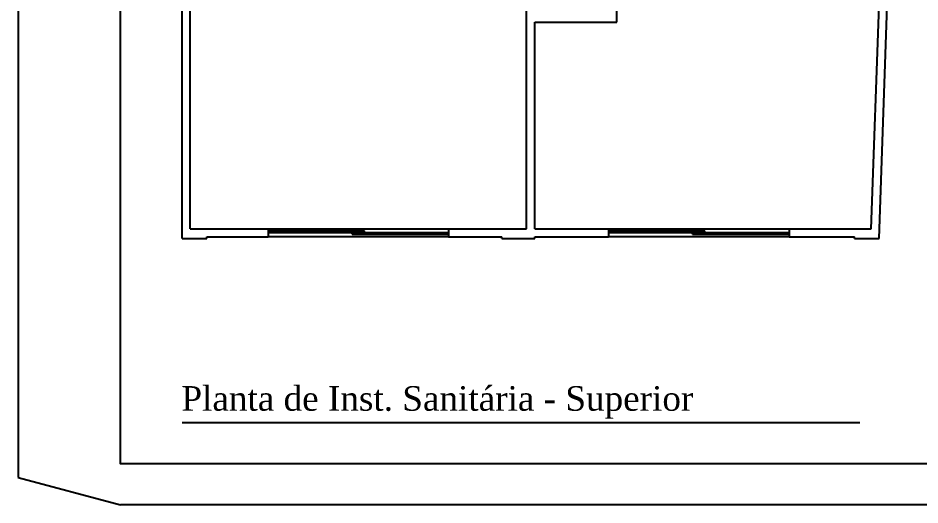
# Model space of a CAD drawing. Header units: millimetres. Extents: x 8900 to 13100, y 733 to 2933.
# Drawn here: x 8900 to 9999, y 733 to 1327 of the extents above; entities that cross this region are included whole.
import ezdxf

# ---------------------------------------------------------------- set-up
doc = ezdxf.new("R2010")
doc.units = ezdxf.units.MM
for name, color, linetype in [('001 - 0.050', 1, 'Continuous'), ('002 - 0.150', 2, 'Continuous'), ('006 - 0.500', 6, 'Continuous'), ('014 - 1.000', 14, 'Continuous')]:
    doc.layers.add(name, color=color, linetype=linetype)
doc.styles.add('style2', font='BOOKOSBI.TTF')

msp = doc.modelspace()

# ---------------------------------------------------------------- linework, layer by layer
at = {"layer": '001 - 0.050', "ltscale": 2.5}
for p, q in [((9204.75, 1069.94), (9424.75, 1069.94)), ((9204.75, 1067.44), (9322.25, 1067.44)), ((9322.25, 1065.44), (9322.25, 1067.44)), ((9619.75, 1069.94), (9839.75, 1069.94)), ((9619.75, 1067.44), (9737.25, 1067.44)), ((9737.25, 1065.44), (9737.25, 1067.44)), ((9204.75, 1065.44), (9424.75, 1065.44)), ((9424.75, 1059.94), (9204.75, 1059.94)), ((9307.25, 1063.44), (9307.25, 1065.44)), ((9307.25, 1063.44), (9424.75, 1063.44)), ((9619.75, 1065.44), (9839.75, 1065.44)), ((9839.75, 1059.94), (9619.75, 1059.94)), ((9722.25, 1063.44), (9722.25, 1065.44)), ((9722.25, 1063.44), (9839.75, 1063.44))]:
    msp.add_line(p, q, dxfattribs=at)
at = {"layer": '002 - 0.150'}
for p, q in [((8899.75, 2184.45), (8899.75, 766.44)), ((8899.75, 766.44), (9024.75, 732.94)), ((13099.75, 732.94), (9024.75, 732.94))]:
    msp.add_line(p, q, dxfattribs=at)
at = {"layer": '002 - 0.150', "ltscale": 2.5}
for p, q in [((9099.75, 1057.94), (9099.75, 1909.94)), ((9109.75, 1069.94), (9109.75, 1899.58)), ((9949.68, 1057.94), (9978.34, 1878.61)), ((9940.09, 1069.94), (9967.99, 1868.97)), ((9519.75, 1069.94), (9519.75, 1658.44)), ((9629.75, 1321.94), (9629.75, 1658.44)), ((9529.75, 1069.94), (9529.75, 1321.94)), ((9529.75, 1321.94), (9629.75, 1321.94)), ((9109.75, 1069.94), (9204.75, 1069.94)), ((9204.75, 1069.94), (9204.75, 1059.94)), ((9424.75, 1069.94), (9519.75, 1069.94)), ((9424.75, 1069.94), (9424.75, 1059.94)), ((9529.75, 1069.94), (9619.75, 1069.94)), ((9619.75, 1069.94), (9619.75, 1059.94)), ((9839.75, 1069.94), (9940.09, 1069.94)), ((9839.75, 1069.94), (9839.75, 1059.94)), ((9099.75, 1057.94), (9129.75, 1057.94)), ((9129.75, 1057.94), (9129.75, 1059.94)), ((9129.75, 1059.94), (9204.75, 1059.94)), ((9424.75, 1059.94), (9489.75, 1059.94)), ((9489.75, 1057.94), (9489.75, 1059.94)), ((9489.75, 1057.94), (9529.75, 1057.94)), ((9529.75, 1059.94), (9619.75, 1059.94)), ((9529.75, 1057.94), (9529.75, 1059.94)), ((9839.75, 1059.94), (9919.75, 1059.94)), ((9919.75, 1057.94), (9919.75, 1059.94)), ((9919.75, 1057.94), (9949.68, 1057.94))]:
    msp.add_line(p, q, dxfattribs=at)
at = {"layer": '006 - 0.500'}
msp.add_line((9926.12, 832.94), (9099.75, 832.94), dxfattribs=at)
at = {"layer": '014 - 1.000'}
msp.add_lwpolyline([(9024.75, 2882.94), (13049.75, 2882.94), (13049.75, 782.94), (9024.75, 782.94)], close=True, dxfattribs=at)

# ---------------------------------------------------------------- texts
at = {"layer": '001 - 0.050', "style": 'style2'}
msp.add_text('Planta de Inst. Sanitária - Superior', height=30, dxfattribs=at).set_placement((9098.94, 847.91))

doc.saveas('drawing.dxf')
